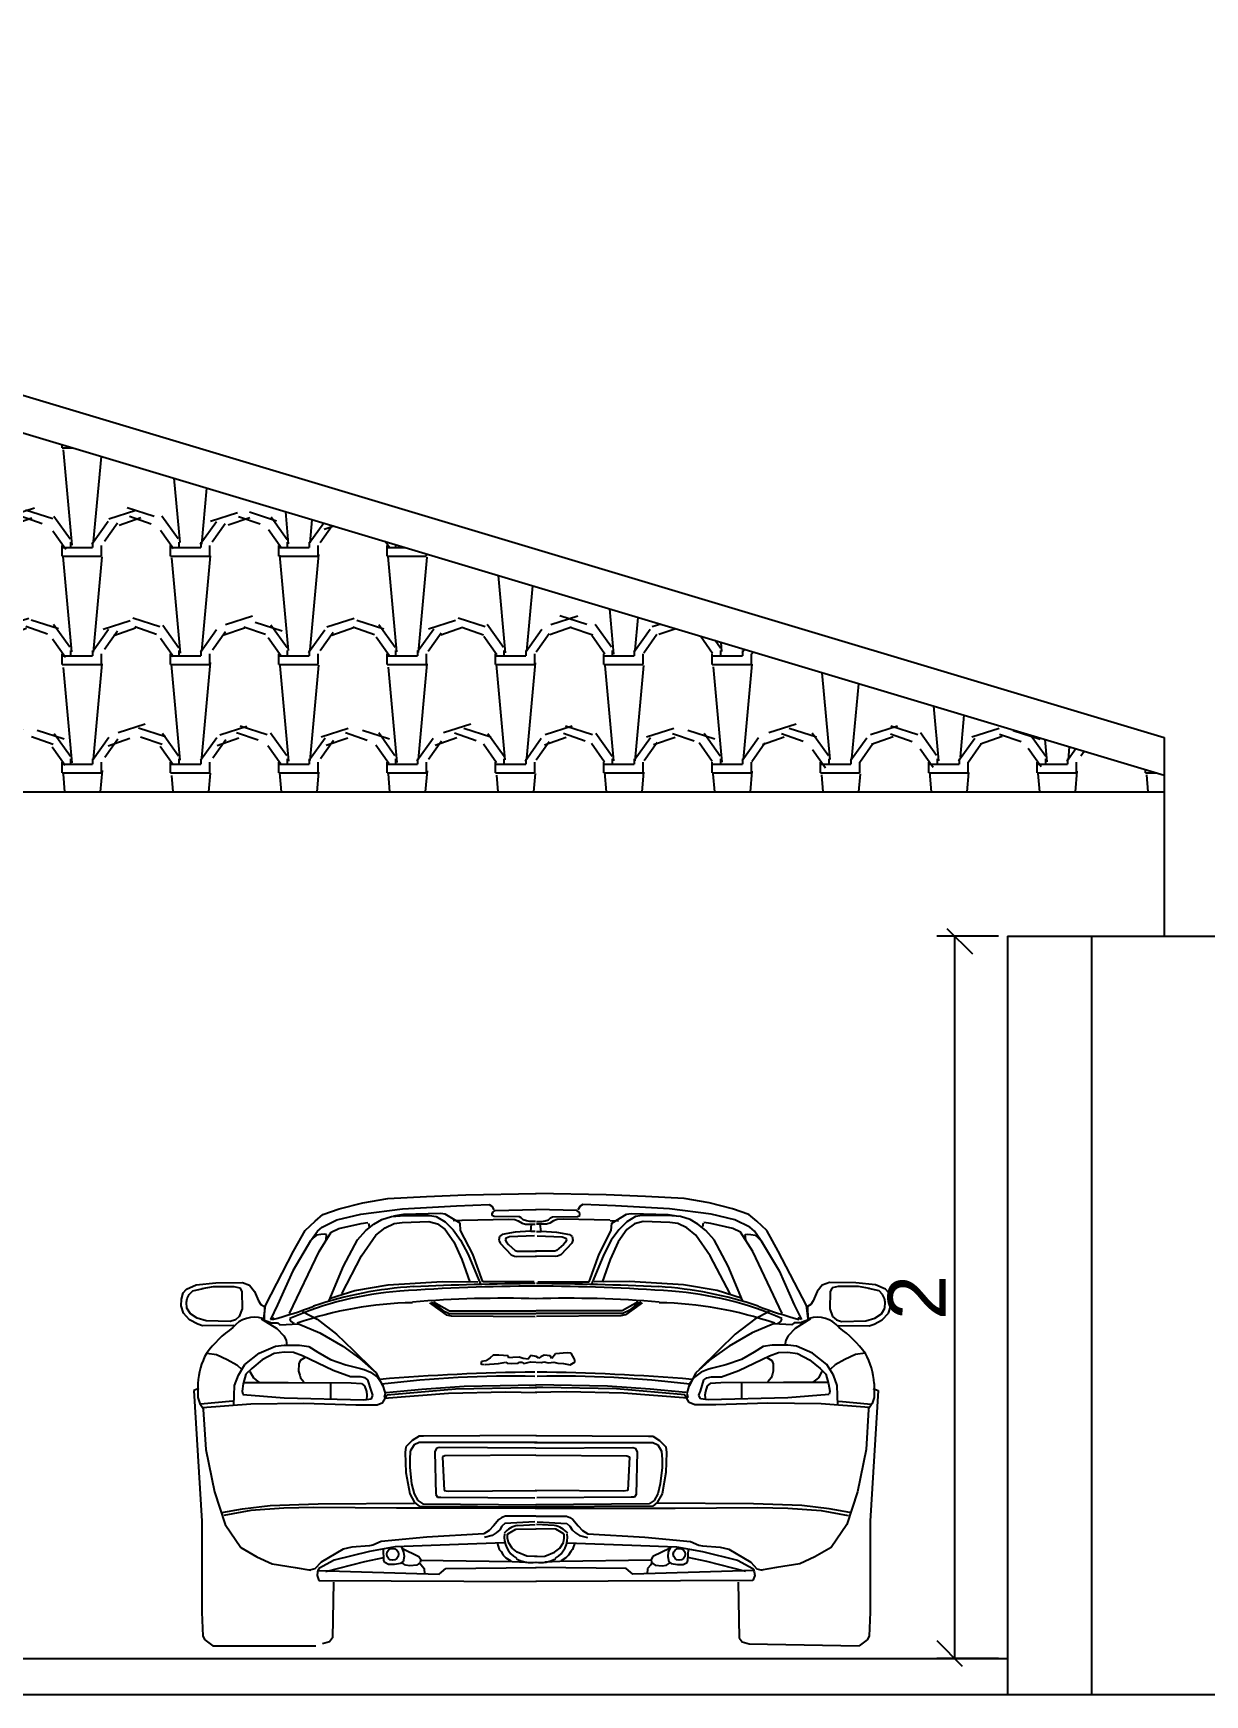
# Model space of a CAD drawing. Header units: millimetres. Extents: x 313 to 493, y 47 to 181.
# Drawn here: x 394.217 to 397.462, y 147.753 to 152.353 of the extents above; entities that cross this region are included whole.
import ezdxf

# ---------------------------------------------------------------- set-up
doc = ezdxf.new("R2010")
doc.units = ezdxf.units.MM
doc.header["$LTSCALE"] = 0.05
doc.header["$MEASUREMENT"] = 0
doc.header["$PDMODE"] = 3
doc.linetypes.add('ACAD_ISO03W100', pattern=[30, 12, -18])
for name, color, linetype in [('01', 1, 'Continuous'), ('03', 3, 'Continuous'), ('05', 5, 'Continuous'), ('BAN', 13, 'Continuous'), ('CALCADA', 4, 'Continuous'), ('TRACEJADO', 7, 'ACAD_ISO03W100')]:
    doc.layers.add(name, color=color, linetype=linetype)
doc.styles.get("Standard").update_dxf_attribs({"font": 'arial.ttf'})
doc.dimstyles.new('ISO-25', dxfattribs={"dimscale": 0.04, "dimtxt": 4, "dimasz": 2.5, "dimexe": 1.25, "dimexo": 0.625, "dimtad": 1, "dimdec": 3, "dimtxsty": 'Standard', "dimblk": 'OBLIQUE', "dimcen": 2.5, "dimadec": 0, "dimazin": 0, "dimtfac": 1, "dimtdec": 3, "dimtmove": 0, "dimatfit": 3, "dimldrblk": 'OBLIQUE', "dimfxl": 1, "dimarcsym": 0})

# ---------------------------------------------------------------- blocks, each defined once
blk = doc.blocks.new('_Oblique')
at = {"layer": 'TRACEJADO', "color": 0, "lineweight": -2}
blk.add_line((-0.5, -0.5), (0.5, 0.5), dxfattribs=at)
blk = doc.blocks.new('*D337')
at = {"layer": 'BAN', "color": 0, "lineweight": -2}
for p, q in [((396.8908, 149.8533), (396.7194, 149.8533)), ((396.7694, 147.8533), (396.7694, 149.8533)), ((396.8908, 147.8533), (396.7194, 147.8533))]:
    blk.add_line(p, q, dxfattribs=at)
at = {"layer": 'Defpoints', "color": 0}
for p in [(396.7694, 149.8533), (396.9158, 149.8533), (396.9158, 147.8533)]:
    blk.add_point(p, dxfattribs=at)
at = {"layer": 'BAN', "color": 0, "lineweight": -2, "xscale": 0.1, "yscale": 0.1, "zscale": 0.1}
for p, rotation in [((396.7694, 149.8533), 90), ((396.7694, 147.8533), 270)]:
    blk.add_blockref('_Oblique', p, dxfattribs=dict(at, rotation=rotation))
at = {"layer": 'BAN', "color": 0, "insert": (396.6641, 148.8533), "char_height": 0.16, "attachment_point": 5, "rotation": 90}
blk.add_mtext('2', dxfattribs=at)

msp = doc.modelspace()

# ---------------------------------------------------------------- hatches: boundary and pattern name
at = {"layer": '03'}
h = msp.add_hatch(dxfattribs=at)
h.set_pattern_fill('TELHA2', color=256, scale=0.3, style=0)
h.set_pattern_definition([(125.2176, (-567.803872, -70.766122), (2.10000034906, -2.99999974996), [0.0624261, -6.1801698]), (160.71, (-567.839872, -70.715122), (5.10000155527, -1.7999959482), [0.0635688, -6.2933172]), (199.29, (-567.899872, -70.694122), (-5.10000155527, -1.7999959482), [0.0635688, -6.2933172]), (234.7824, (-567.959872, -70.715122), (-2.10000034906, -2.99999974996), [0.0624261, -6.1801698]), (270, (-567.99587, -70.76612), (0.3, -0.3), [0.03, -0.27]), (90, (-567.80387, -70.79612), (-0.3, 0.3), [0.03, -0.27]), (0, (-567.80387, -70.77212), (0.3, 0.3), [0.024, -0.276]), (0, (-567.80387, -70.79612), (0.3, 0.3), [0.024, -0.276]), (125.5377, (-567.779872, -70.757122), (-0.900000472, 1.1999994744), [0.077421, -2.5032768]), (162.2553, (-567.824872, -70.694122), (-6.59999886937, 2.10000322881), [0.0787464, -7.7958963]), (197.7447, (-567.899872, -70.670122), (6.59999886937, 2.10000322881), [0.0787464, -7.7958963]), (234.4623, (-567.974872, -70.694122), (0.900000472, 1.1999994744), [0.077421, -2.5032768]), (270, (-568.01987, -70.75712), (0.3, -0.3), [0.015, -0.285]), (90, (-567.77987, -70.77212), (-0.3, 0.3), [0.015, -0.285]), (0, (-568.07987, -70.77212), (0.3, 0.3), [0.06, -0.24]), (0, (-568.07987, -70.79612), (0.3, 0.3), [0.084, -0.216]), (84.8056, (-568.019872, -70.760122), (-0.2999985674, -3.000000201), [0.2650887, -3.0485196]), (95.1944, (-567.779872, -70.760122), (-0.2999985674, 3.000000201), [0.2650887, -3.0485196])])
h.paths.add_polyline_path([(390.8488, 152.2489), (390.8488, 151.1633), (390.8488, 150.2533), (397.3488, 150.2533), (397.3488, 150.2989)])

# ---------------------------------------------------------------- linework, layer by layer
at = {"layer": '01'}
for p, q in [((395.1993, 149.1276), (395.3061, 149.1331)), ((395.3061, 149.1331), (395.4151, 149.1375)), ((395.4151, 149.1375), (395.6101, 149.1408)), ((395.8038, 149.1375), (395.6089, 149.1408)), ((395.9128, 149.1331), (395.8038, 149.1375)), ((396.0196, 149.1276), (395.9128, 149.1331)), ((395.0198, 149.0825), (395.065, 149.099)), ((395.065, 149.099), (395.1299, 149.1155)), ((395.1244, 149.084), (395.24, 149.0986)), ((395.1299, 149.1155), (395.1993, 149.1276)), ((395.24, 149.0986), (395.3893, 149.1074)), ((395.3893, 149.1074), (395.48, 149.1103)), ((395.48, 149.1103), (395.4873, 149.106)), ((395.4873, 149.106), (395.4932, 149.0957)), ((395.4882, 149.0858), (395.4915, 149.0907)), ((395.4915, 149.0907), (395.4964, 149.094)), ((395.4964, 149.094), (395.61, 149.0964)), ((395.7226, 149.094), (395.609, 149.0964)), ((395.7275, 149.0907), (395.7226, 149.094)), ((395.7316, 149.106), (395.7258, 149.0957)), ((395.7308, 149.0858), (395.7275, 149.0907)), ((395.739, 149.1103), (395.7316, 149.106)), ((395.8297, 149.1074), (395.739, 149.1103)), ((395.979, 149.0986), (395.8297, 149.1074)), ((396.0946, 149.084), (395.979, 149.0986)), ((396.089, 149.1155), (396.0196, 149.1276)), ((396.154, 149.099), (396.089, 149.1155)), ((396.1991, 149.0825), (396.154, 149.099)), ((394.9703, 149.0385), (394.9978, 149.0649)), ((394.9978, 149.0649), (395.0198, 149.0825)), ((395.0044, 149.0372), (395.0175, 149.0475)), ((395.0175, 149.0475), (395.0585, 149.0679)), ((395.0429, 149.0341), (395.0639, 149.044)), ((395.0585, 149.0679), (395.1244, 149.084)), ((395.0639, 149.044), (395.1255, 149.0583)), ((395.1255, 149.0583), (395.1443, 149.0605)), ((395.1388, 149.0385), (395.1608, 149.0561)), ((395.1463, 149.0592), (395.1478, 149.0489)), ((395.1608, 149.0561), (395.1828, 149.0693)), ((395.1663, 149.0253), (395.1916, 149.0462)), ((395.1828, 149.0693), (395.2092, 149.077)), ((395.1916, 149.0462), (395.2169, 149.0583)), ((395.2092, 149.077), (395.2456, 149.0803)), ((395.2429, 149.0826), (395.2151, 149.0782)), ((395.2169, 149.0583), (395.239, 149.0605)), ((395.239, 149.0605), (395.3127, 149.0638)), ((395.3454, 149.0855), (395.2429, 149.0826)), ((395.2456, 149.0803), (395.3149, 149.0803)), ((395.3127, 149.0638), (395.337, 149.0572)), ((395.3149, 149.0803), (395.3337, 149.077)), ((395.3337, 149.077), (395.3579, 149.0627)), ((395.337, 149.0572), (395.3579, 149.0418)), ((395.3585, 149.084), (395.3454, 149.0855)), ((395.3579, 149.0627), (395.3799, 149.0407)), ((395.3579, 149.0418), (395.3821, 149.0077)), ((395.3995, 149.0592), (395.3585, 149.084)), ((395.3799, 149.0407), (395.4008, 149.0121)), ((395.4039, 149.0665), (395.3805, 149.065)), ((395.401, 149.0387), (395.3995, 149.0592)), ((395.4051, 149.0668), (395.5342, 149.0701)), ((395.4882, 149.08), (395.4882, 149.0858)), ((395.4939, 149.0775), (395.4882, 149.08)), ((395.5639, 149.0767), (395.4939, 149.0775)), ((395.5342, 149.0701), (395.5507, 149.0693)), ((395.5507, 149.0693), (395.5606, 149.0652)), ((395.5606, 149.0652), (395.5713, 149.0586)), ((395.5688, 149.0734), (395.5639, 149.0767)), ((395.5746, 149.0685), (395.5688, 149.0734)), ((395.5713, 149.0586), (395.5803, 149.0562)), ((395.5836, 149.0652), (395.5746, 149.0685)), ((395.5803, 149.0562), (395.5968, 149.0562)), ((395.5927, 149.0636), (395.5836, 149.0652)), ((395.6083, 149.0636), (395.5927, 149.0636)), ((395.5951, 149.0356), (395.5976, 149.0562)), ((395.5976, 149.0562), (395.6075, 149.0562)), ((395.6107, 149.0636), (395.6263, 149.0636)), ((395.6213, 149.0562), (395.6115, 149.0562)), ((395.6238, 149.0356), (395.6213, 149.0562)), ((395.6386, 149.0562), (395.6222, 149.0562)), ((395.6263, 149.0636), (395.6353, 149.0652)), ((395.6353, 149.0652), (395.6444, 149.0685)), ((395.6477, 149.0586), (395.6386, 149.0562)), ((395.6444, 149.0685), (395.6502, 149.0734)), ((395.6584, 149.0652), (395.6477, 149.0586)), ((395.6502, 149.0734), (395.6551, 149.0767)), ((395.6551, 149.0767), (395.725, 149.0775)), ((395.6683, 149.0693), (395.6584, 149.0652)), ((395.6847, 149.0701), (395.6683, 149.0693)), ((395.8139, 149.0668), (395.6847, 149.0701)), ((395.725, 149.0775), (395.7308, 149.08)), ((395.7308, 149.08), (395.7308, 149.0858)), ((395.8151, 149.0665), (395.8385, 149.065)), ((395.818, 149.0387), (395.8195, 149.0592)), ((395.8391, 149.0407), (395.8181, 149.0121)), ((395.8195, 149.0592), (395.8604, 149.084)), ((395.8611, 149.0418), (395.8369, 149.0077)), ((395.8611, 149.0627), (395.8391, 149.0407)), ((395.8604, 149.084), (395.8736, 149.0855)), ((395.8853, 149.077), (395.8611, 149.0627)), ((395.882, 149.0572), (395.8611, 149.0418)), ((395.8736, 149.0855), (395.9761, 149.0826)), ((395.9062, 149.0638), (395.882, 149.0572)), ((395.904, 149.0803), (395.8853, 149.077)), ((395.9734, 149.0803), (395.904, 149.0803)), ((395.98, 149.0605), (395.9062, 149.0638)), ((396.0097, 149.077), (395.9734, 149.0803)), ((395.9761, 149.0826), (396.0039, 149.0782)), ((396.002, 149.0583), (395.98, 149.0605)), ((396.0274, 149.0462), (396.002, 149.0583)), ((396.0362, 149.0693), (396.0097, 149.077)), ((396.0527, 149.0253), (396.0274, 149.0462)), ((396.0582, 149.0561), (396.0362, 149.0693)), ((396.0802, 149.0385), (396.0582, 149.0561)), ((396.0726, 149.0592), (396.0712, 149.0489)), ((396.0934, 149.0583), (396.0747, 149.0605)), ((396.1551, 149.044), (396.0934, 149.0583)), ((396.1605, 149.0679), (396.0946, 149.084)), ((396.176, 149.0341), (396.1551, 149.044)), ((396.2014, 149.0475), (396.1605, 149.0679)), ((396.2212, 149.0649), (396.1991, 149.0825)), ((396.2146, 149.0372), (396.2014, 149.0475)), ((396.2487, 149.0385), (396.2212, 149.0649)), ((394.9857, 149.0099), (394.9361, 148.9274)), ((394.9383, 148.9813), (394.9703, 149.0385)), ((394.9809, 149.0036), (395.0044, 149.0372)), ((394.9956, 149.0198), (394.9857, 149.0099)), ((395.0022, 149.0253), (394.9956, 149.0198)), ((395.0143, 149.0275), (395.0022, 149.0253)), ((395.0088, 148.9802), (395.0429, 149.0341)), ((395.0242, 149.0286), (395.0143, 149.0275)), ((395.0297, 149.0275), (395.0242, 149.0286)), ((395.0286, 149.0132), (395.0297, 149.0275)), ((395.0771, 148.9395), (395.1156, 149.0132)), ((395.1156, 149.0132), (395.1388, 149.0385)), ((395.1266, 148.9681), (395.1663, 149.0253)), ((395.3821, 149.0077), (395.4041, 148.9582)), ((395.4008, 149.0121), (395.4218, 148.9725)), ((395.4346, 148.9729), (395.401, 149.0387)), ((395.5087, 149.0216), (395.5071, 149.0118)), ((395.5071, 149.0118), (395.5104, 149.0035)), ((395.5161, 149.0274), (395.5087, 149.0216)), ((395.5104, 149.0035), (395.5408, 148.9715)), ((395.5524, 149.034), (395.5161, 149.0274)), ((395.5268, 149.0175), (395.5244, 149.0126)), ((395.5244, 149.0126), (395.5277, 149.006)), ((395.5367, 149.0208), (395.5268, 149.0175)), ((395.5277, 149.006), (395.5334, 149.0003)), ((395.5334, 149.0003), (395.5524, 148.983)), ((395.6058, 149.0241), (395.5367, 149.0208)), ((395.5943, 149.0364), (395.5524, 149.034)), ((395.6075, 149.0356), (395.5951, 149.0356)), ((395.6115, 149.0356), (395.6238, 149.0356)), ((395.6131, 149.0241), (395.6822, 149.0208)), ((395.6246, 149.0364), (395.6666, 149.034)), ((395.6666, 149.034), (395.7028, 149.0274)), ((395.6855, 149.0003), (395.6666, 148.983)), ((395.7086, 149.0035), (395.6781, 148.9715)), ((395.6822, 149.0208), (395.6921, 149.0175)), ((395.6913, 149.006), (395.6855, 149.0003)), ((395.6946, 149.0126), (395.6913, 149.006)), ((395.6921, 149.0175), (395.6946, 149.0126)), ((395.7028, 149.0274), (395.7102, 149.0216)), ((395.7119, 149.0118), (395.7086, 149.0035)), ((395.7102, 149.0216), (395.7119, 149.0118)), ((395.7843, 148.9729), (395.818, 149.0387)), ((395.8181, 149.0121), (395.7972, 148.9725)), ((395.8369, 149.0077), (395.8148, 148.9582)), ((396.0923, 148.9681), (396.0527, 149.0253)), ((396.1033, 149.0132), (396.0802, 149.0385)), ((396.1419, 148.9395), (396.1033, 149.0132)), ((396.2101, 148.9802), (396.176, 149.0341)), ((396.1892, 149.0275), (396.1947, 149.0286)), ((396.1903, 149.0132), (396.1892, 149.0275)), ((396.1947, 149.0286), (396.2046, 149.0275)), ((396.2046, 149.0275), (396.2168, 149.0253)), ((396.238, 149.0036), (396.2146, 149.0372)), ((396.2168, 149.0253), (396.2234, 149.0198)), ((396.2234, 149.0198), (396.2333, 149.0099)), ((396.2333, 149.0099), (396.2828, 148.9274)), ((396.2806, 148.9813), (396.2487, 149.0385)), ((394.8602, 148.8306), (394.9383, 148.9813)), ((394.9273, 148.8086), (395.0088, 148.9802)), ((395.0716, 148.8636), (395.1266, 148.9681)), ((395.4041, 148.9582), (395.4262, 148.8955)), ((395.4218, 148.9725), (395.4559, 148.89)), ((395.4624, 148.8969), (395.4346, 148.9729)), ((395.5408, 148.9715), (395.5499, 148.9674)), ((395.5499, 148.9674), (395.5565, 148.9665)), ((395.5524, 148.983), (395.5573, 148.9813)), ((395.5565, 148.9665), (395.6108, 148.9674)), ((395.5573, 148.9813), (395.6108, 148.9813)), ((395.6617, 148.9813), (395.6082, 148.9813)), ((395.6625, 148.9665), (395.6082, 148.9674)), ((395.6666, 148.983), (395.6617, 148.9813)), ((395.6691, 148.9674), (395.6625, 148.9665)), ((395.6781, 148.9715), (395.6691, 148.9674)), ((395.7565, 148.8969), (395.7843, 148.9729)), ((395.7972, 148.9725), (395.7631, 148.89)), ((395.8148, 148.9582), (395.7928, 148.8955)), ((396.1474, 148.8636), (396.0923, 148.9681)), ((396.2916, 148.8086), (396.2101, 148.9802)), ((396.3588, 148.8306), (396.2806, 148.9813)), ((394.9361, 148.9274), (394.8943, 148.8328)), ((395.0374, 148.8449), (395.0771, 148.9395)), ((396.1815, 148.8449), (396.1419, 148.9395)), ((396.2828, 148.9274), (396.3247, 148.8328)), ((394.6279, 148.8488), (394.6327, 148.8665)), ((394.6327, 148.8665), (394.6415, 148.8761)), ((394.6415, 148.8761), (394.6689, 148.8881)), ((394.6439, 148.8504), (394.6496, 148.8616)), ((394.6496, 148.8616), (394.6592, 148.8713)), ((394.6592, 148.8713), (394.6882, 148.8785)), ((394.6689, 148.8881), (394.7235, 148.8938)), ((394.6857, 148.8777), (394.7163, 148.8833)), ((394.7163, 148.8833), (394.7725, 148.8833)), ((394.7235, 148.8938), (394.7967, 148.8946)), ((394.7725, 148.8833), (394.7894, 148.8801)), ((394.7894, 148.8801), (394.7951, 148.8697)), ((394.7951, 148.8697), (394.7959, 148.8215)), ((394.7967, 148.8946), (394.8168, 148.8873)), ((394.8168, 148.8873), (394.8304, 148.8697)), ((394.8304, 148.8697), (394.8417, 148.844)), ((395.0407, 148.8515), (395.1079, 148.8724)), ((395.1079, 148.8724), (395.2004, 148.8878)), ((395.2004, 148.8878), (395.3502, 148.8977)), ((395.3502, 148.8977), (395.4482, 148.8966)), ((395.6044, 148.8969), (395.4624, 148.8969)), ((395.6146, 148.8969), (395.7565, 148.8969)), ((395.8688, 148.8977), (395.7708, 148.8966)), ((396.0185, 148.8878), (395.8688, 148.8977)), ((396.111, 148.8724), (396.0185, 148.8878)), ((396.1782, 148.8515), (396.111, 148.8724)), ((396.3885, 148.8697), (396.3773, 148.844)), ((396.4022, 148.8873), (396.3885, 148.8697)), ((396.4223, 148.8946), (396.4022, 148.8873)), ((396.4954, 148.8938), (396.4223, 148.8946)), ((396.4239, 148.8697), (396.4231, 148.8215)), ((396.4295, 148.8801), (396.4239, 148.8697)), ((396.4464, 148.8833), (396.4295, 148.8801)), ((396.5027, 148.8833), (396.4464, 148.8833)), ((396.5501, 148.8881), (396.4954, 148.8938)), ((396.5332, 148.8777), (396.5027, 148.8833)), ((396.5597, 148.8713), (396.5308, 148.8785)), ((396.5774, 148.8761), (396.5501, 148.8881)), ((396.5694, 148.8616), (396.5597, 148.8713)), ((396.575, 148.8504), (396.5694, 148.8616)), ((396.5863, 148.8665), (396.5774, 148.8761)), ((396.5911, 148.8488), (396.5863, 148.8665)), ((394.6271, 148.8303), (394.6279, 148.8488)), ((394.6335, 148.8094), (394.6271, 148.8303)), ((394.6423, 148.84), (394.6439, 148.8504)), ((394.6431, 148.8239), (394.6423, 148.84)), ((394.6528, 148.8078), (394.6431, 148.8239)), ((394.7959, 148.8215), (394.7878, 148.8006)), ((394.8417, 148.844), (394.8481, 148.8335)), ((394.8481, 148.8335), (394.8577, 148.8279)), ((394.8557, 148.7954), (394.8602, 148.8306)), ((394.8577, 148.8279), (394.8569, 148.7934)), ((394.8943, 148.8328), (394.8745, 148.7921)), ((394.9633, 148.8142), (395.0036, 148.7936)), ((395.3151, 148.8388), (395.3611, 148.805)), ((395.3192, 148.8402), (395.3368, 148.8293)), ((395.3259, 148.8415), (395.3706, 148.8158)), ((395.3368, 148.8293), (395.3517, 148.8172)), ((395.3517, 148.8172), (395.3692, 148.8091)), ((395.3706, 148.8158), (395.3923, 148.8158)), ((395.3923, 148.8158), (395.6088, 148.8158)), ((395.8267, 148.8158), (395.6101, 148.8158)), ((395.8484, 148.8158), (395.8267, 148.8158)), ((395.893, 148.8415), (395.8484, 148.8158)), ((395.8673, 148.8172), (395.8497, 148.8091)), ((395.9039, 148.8388), (395.8578, 148.805)), ((395.8822, 148.8293), (395.8673, 148.8172)), ((395.8998, 148.8402), (395.8822, 148.8293)), ((396.2557, 148.8142), (396.2153, 148.7936)), ((396.3247, 148.8328), (396.3445, 148.7921)), ((396.3632, 148.7954), (396.3588, 148.8306)), ((396.3709, 148.8335), (396.3612, 148.8279)), ((396.3612, 148.8279), (396.362, 148.7934)), ((396.3773, 148.844), (396.3709, 148.8335)), ((396.4231, 148.8215), (396.4311, 148.8006)), ((396.5662, 148.8078), (396.5758, 148.8239)), ((396.5766, 148.84), (396.575, 148.8504)), ((396.5758, 148.8239), (396.5766, 148.84)), ((396.5855, 148.8094), (396.5919, 148.8303)), ((396.5919, 148.8303), (396.5911, 148.8488)), ((394.6504, 148.791), (394.6335, 148.8094)), ((394.6729, 148.7789), (394.6504, 148.791)), ((394.6713, 148.7958), (394.6528, 148.8078)), ((394.6962, 148.7886), (394.6713, 148.7958)), ((394.6865, 148.7749), (394.6729, 148.7789)), ((394.7725, 148.7757), (394.6865, 148.7749)), ((394.7629, 148.787), (394.6962, 148.7886)), ((394.7774, 148.791), (394.7629, 148.787)), ((394.7878, 148.8006), (394.7774, 148.791)), ((394.8491, 148.7937), (394.8919, 148.7671)), ((394.853, 148.7927), (394.8772, 148.7828)), ((394.8745, 148.7921), (394.8844, 148.7965)), ((394.8772, 148.7828), (394.8942, 148.7828)), ((394.8919, 148.7671), (394.9112, 148.7469)), ((394.8942, 148.7828), (394.9005, 148.7775)), ((394.9005, 148.7775), (394.9516, 148.7801)), ((394.9516, 148.7801), (395.0108, 148.7551)), ((395.0036, 148.7936), (395.0574, 148.7515)), ((395.3611, 148.805), (395.3747, 148.8023)), ((395.3692, 148.8091), (395.6088, 148.8091)), ((395.3747, 148.8023), (395.6075, 148.8009)), ((395.8497, 148.8091), (395.6101, 148.8091)), ((395.8443, 148.8023), (395.6115, 148.8009)), ((395.8578, 148.805), (395.8443, 148.8023)), ((396.2153, 148.7936), (396.1615, 148.7515)), ((396.2673, 148.7801), (396.2082, 148.7551)), ((396.3184, 148.7775), (396.2673, 148.7801)), ((396.3271, 148.7671), (396.3077, 148.7469)), ((396.3247, 148.7828), (396.3184, 148.7775)), ((396.3418, 148.7828), (396.3247, 148.7828)), ((396.3699, 148.7937), (396.3271, 148.7671)), ((396.3445, 148.7921), (396.3346, 148.7965)), ((396.366, 148.7927), (396.3418, 148.7828)), ((396.4311, 148.8006), (396.4416, 148.791)), ((396.4416, 148.791), (396.4561, 148.787)), ((396.4464, 148.7757), (396.5324, 148.7749)), ((396.4561, 148.787), (396.5228, 148.7886)), ((396.5228, 148.7886), (396.5477, 148.7958)), ((396.5324, 148.7749), (396.5461, 148.7789)), ((396.5461, 148.7789), (396.5686, 148.791)), ((396.5477, 148.7958), (396.5662, 148.8078)), ((396.5686, 148.791), (396.5855, 148.8094)), ((394.8431, 148.6995), (394.888, 148.7183)), ((394.888, 148.7183), (394.9122, 148.721)), ((394.9112, 148.7469), (394.9177, 148.7348)), ((394.9122, 148.721), (394.9552, 148.721)), ((394.9177, 148.7348), (394.9201, 148.7203)), ((394.9552, 148.721), (394.9803, 148.7174)), ((395.0108, 148.7551), (395.0745, 148.7183)), ((395.0574, 148.7515), (395.1032, 148.7076)), ((395.0745, 148.7183), (395.122, 148.6843)), ((396.1445, 148.7183), (396.097, 148.6843)), ((396.1615, 148.7515), (396.1158, 148.7076)), ((396.2082, 148.7551), (396.1445, 148.7183)), ((396.2637, 148.721), (396.2386, 148.7174)), ((396.3068, 148.721), (396.2637, 148.721)), ((396.3013, 148.7348), (396.2988, 148.7203)), ((396.3077, 148.7469), (396.3013, 148.7348)), ((396.331, 148.7183), (396.3068, 148.721)), ((396.3758, 148.6995), (396.331, 148.7183)), ((394.6979, 148.6995), (394.7248, 148.695)), ((394.7248, 148.695), (394.7543, 148.6816)), ((394.7543, 148.6816), (394.7812, 148.6664)), ((394.8037, 148.6681), (394.8431, 148.6995)), ((394.8515, 148.6802), (394.8224, 148.657)), ((394.8848, 148.6985), (394.8515, 148.6802)), ((394.9122, 148.7018), (394.8848, 148.6985)), ((394.938, 148.701), (394.9122, 148.7018)), ((394.9629, 148.6918), (394.938, 148.701)), ((394.9563, 148.6786), (394.9529, 148.6694)), ((394.9704, 148.6869), (394.9563, 148.6786)), ((395.0477, 148.6511), (394.9629, 148.6918)), ((394.9803, 148.7174), (395.0054, 148.7022)), ((395.0054, 148.7022), (395.0404, 148.6816)), ((395.0404, 148.6816), (395.0834, 148.6664)), ((395.1032, 148.7076), (395.1579, 148.6538)), ((395.122, 148.6843), (395.1668, 148.6449)), ((395.4585, 148.676), (395.457, 148.6692)), ((395.4712, 148.6781), (395.4585, 148.676)), ((395.4827, 148.6865), (395.4712, 148.6781)), ((395.4912, 148.6934), (395.4827, 148.6865)), ((395.5064, 148.6934), (395.4912, 148.6934)), ((395.5054, 148.6708), (395.5264, 148.6739)), ((395.5322, 148.6918), (395.5064, 148.6934)), ((395.5264, 148.6739), (395.5296, 148.6713)), ((395.5343, 148.6865), (395.5322, 148.6918)), ((395.5459, 148.6871), (395.5343, 148.6865)), ((395.5632, 148.6876), (395.5459, 148.6871)), ((395.5606, 148.6718), (395.5638, 148.6739)), ((395.5743, 148.6844), (395.5632, 148.6876)), ((395.5638, 148.6739), (395.5701, 148.6744)), ((395.5701, 148.6744), (395.5764, 148.6708)), ((395.5879, 148.6823), (395.5743, 148.6844)), ((395.5764, 148.6708), (395.5948, 148.675)), ((395.5953, 148.6923), (395.5879, 148.6823)), ((395.5948, 148.675), (395.6248, 148.6734)), ((395.61, 148.6902), (395.5953, 148.6923)), ((395.6179, 148.6855), (395.61, 148.6902)), ((395.6232, 148.6892), (395.6179, 148.6855)), ((395.6327, 148.6934), (395.6232, 148.6892)), ((395.6248, 148.6734), (395.6311, 148.675)), ((395.6311, 148.675), (395.6442, 148.6723)), ((395.649, 148.6918), (395.6327, 148.6934)), ((395.6442, 148.6723), (395.659, 148.6744)), ((395.6537, 148.6839), (395.649, 148.6918)), ((395.6637, 148.697), (395.6537, 148.6839)), ((395.659, 148.6744), (395.67, 148.6718)), ((395.6958, 148.6997), (395.6637, 148.697)), ((395.7068, 148.6991), (395.6958, 148.6997)), ((395.7047, 148.6671), (395.7184, 148.675)), ((395.7163, 148.6828), (395.7068, 148.6991)), ((395.7184, 148.675), (395.7163, 148.6828)), ((396.097, 148.6843), (396.0521, 148.6449)), ((396.1158, 148.7076), (396.0611, 148.6538)), ((396.1786, 148.6816), (396.1355, 148.6664)), ((396.1713, 148.6511), (396.2561, 148.6918)), ((396.2135, 148.7022), (396.1786, 148.6816)), ((396.2386, 148.7174), (396.2135, 148.7022)), ((396.2486, 148.6869), (396.2627, 148.6786)), ((396.2561, 148.6918), (396.281, 148.701)), ((396.2627, 148.6786), (396.266, 148.6694)), ((396.281, 148.701), (396.3068, 148.7018)), ((396.3068, 148.7018), (396.3342, 148.6985)), ((396.3342, 148.6985), (396.3675, 148.6802)), ((396.3675, 148.6802), (396.3965, 148.657)), ((396.4153, 148.6681), (396.3758, 148.6995)), ((396.4646, 148.6816), (396.4377, 148.6664)), ((396.4942, 148.695), (396.4646, 148.6816)), ((396.5211, 148.6995), (396.4942, 148.695)), ((394.775, 148.6099), (394.7857, 148.6386)), ((394.7812, 148.6664), (394.7947, 148.6538)), ((394.7857, 148.6386), (394.8037, 148.6681)), ((394.8066, 148.6412), (394.7991, 148.6138)), ((394.8224, 148.657), (394.8066, 148.6412)), ((394.8174, 148.6487), (394.8274, 148.6312)), ((394.8274, 148.6312), (394.8349, 148.6246)), ((394.9529, 148.6694), (394.9521, 148.6495)), ((394.9521, 148.6495), (394.9554, 148.6379)), ((394.9554, 148.6379), (394.9579, 148.6304)), ((394.9579, 148.6304), (394.9671, 148.6196)), ((395.0959, 148.6337), (395.0477, 148.6511)), ((395.0834, 148.6664), (395.1238, 148.6565)), ((395.1233, 148.6337), (395.0959, 148.6337)), ((395.1366, 148.6312), (395.1233, 148.6337)), ((395.1238, 148.6565), (395.1337, 148.6538)), ((395.1337, 148.6538), (395.1516, 148.6466)), ((395.1441, 148.6254), (395.1366, 148.6312)), ((395.1516, 148.6466), (395.1704, 148.6323)), ((395.1668, 148.6449), (395.1848, 148.609)), ((395.1704, 148.6323), (395.1839, 148.6144)), ((395.457, 148.6692), (395.4596, 148.6687)), ((395.4596, 148.6687), (395.4675, 148.6681)), ((395.4685, 148.6681), (395.5054, 148.6708)), ((395.5296, 148.6713), (395.5411, 148.6702)), ((395.5411, 148.6702), (395.5606, 148.6718)), ((395.67, 148.6718), (395.6858, 148.6708)), ((395.6858, 148.6708), (395.7047, 148.6671)), ((396.0521, 148.6449), (396.0342, 148.609)), ((396.0485, 148.6323), (396.0351, 148.6144)), ((396.0674, 148.6466), (396.0485, 148.6323)), ((396.0853, 148.6538), (396.0674, 148.6466)), ((396.0748, 148.6254), (396.0823, 148.6312)), ((396.0823, 148.6312), (396.0956, 148.6337)), ((396.0952, 148.6565), (396.0853, 148.6538)), ((396.1355, 148.6664), (396.0952, 148.6565)), ((396.0956, 148.6337), (396.1231, 148.6337)), ((396.1231, 148.6337), (396.1713, 148.6511)), ((396.261, 148.6304), (396.2519, 148.6196)), ((396.2635, 148.6379), (396.261, 148.6304)), ((396.2669, 148.6495), (396.2635, 148.6379)), ((396.266, 148.6694), (396.2669, 148.6495)), ((396.3916, 148.6312), (396.3841, 148.6246)), ((396.4015, 148.6487), (396.3916, 148.6312)), ((396.3965, 148.657), (396.4123, 148.6412)), ((396.4123, 148.6412), (396.4198, 148.6138)), ((396.4332, 148.6386), (396.4153, 148.6681)), ((396.4377, 148.6664), (396.4243, 148.6538)), ((396.444, 148.6099), (396.4332, 148.6386)), ((394.676, 148.6012), (394.6622, 148.5956)), ((394.6622, 148.5956), (394.6843, 148.2337)), ((394.6733, 148.615), (394.6733, 148.5956)), ((394.6733, 148.5956), (394.6733, 148.5763)), ((394.7732, 148.5544), (394.775, 148.6099)), ((394.7991, 148.6138), (394.7958, 148.5938)), ((394.7958, 148.5938), (394.7975, 148.5855)), ((394.7975, 148.5847), (394.9122, 148.5756)), ((394.8016, 148.6179), (394.9238, 148.6179)), ((394.8349, 148.6246), (394.8424, 148.6188)), ((394.9238, 148.6179), (395.0976, 148.6171)), ((395.0402, 148.6163), (395.0402, 148.5706)), ((395.0976, 148.6171), (395.1267, 148.6154)), ((395.1267, 148.6154), (395.135, 148.6088)), ((395.135, 148.6088), (395.14, 148.593)), ((395.14, 148.593), (395.1416, 148.583)), ((395.1416, 148.583), (395.14, 148.5698)), ((395.1541, 148.5938), (395.1441, 148.6254)), ((395.1583, 148.583), (395.1541, 148.5938)), ((395.1541, 148.5722), (395.1583, 148.583)), ((395.1839, 148.6144), (395.1919, 148.5884)), ((395.1854, 148.5626), (395.1975, 148.5833)), ((395.1888, 148.5747), (395.3673, 148.5885)), ((395.1919, 148.5884), (395.1893, 148.5759)), ((395.1946, 148.59), (395.2935, 148.5995)), ((395.1975, 148.5833), (395.3864, 148.6006)), ((395.2935, 148.5995), (395.4112, 148.6076)), ((395.3673, 148.5885), (395.525, 148.592)), ((395.3864, 148.6006), (395.5908, 148.6041)), ((395.4112, 148.6076), (395.6102, 148.6116)), ((395.525, 148.592), (395.6116, 148.5903)), ((395.5908, 148.6041), (395.6116, 148.6041)), ((395.6282, 148.6041), (395.6074, 148.6041)), ((395.694, 148.592), (395.6074, 148.5903)), ((395.8078, 148.6076), (395.6088, 148.6116)), ((395.8326, 148.6006), (395.6282, 148.6041)), ((395.8517, 148.5885), (395.694, 148.592)), ((395.9255, 148.5995), (395.8078, 148.6076)), ((396.0215, 148.5833), (395.8326, 148.6006)), ((396.0301, 148.5747), (395.8517, 148.5885)), ((396.0243, 148.59), (395.9255, 148.5995)), ((396.0336, 148.5626), (396.0215, 148.5833)), ((396.0351, 148.6144), (396.027, 148.5884)), ((396.027, 148.5884), (396.0297, 148.5759)), ((396.0607, 148.583), (396.0649, 148.5938)), ((396.0649, 148.5722), (396.0607, 148.583)), ((396.0649, 148.5938), (396.0748, 148.6254)), ((396.079, 148.593), (396.0773, 148.583)), ((396.0773, 148.583), (396.079, 148.5698)), ((396.084, 148.6088), (396.079, 148.593)), ((396.0923, 148.6154), (396.084, 148.6088)), ((396.1214, 148.6171), (396.0923, 148.6154)), ((396.2951, 148.6179), (396.1214, 148.6171)), ((396.1787, 148.6163), (396.1787, 148.5706)), ((396.4173, 148.6179), (396.2951, 148.6179)), ((396.4215, 148.5847), (396.3068, 148.5756)), ((396.3841, 148.6246), (396.3766, 148.6188)), ((396.4198, 148.6138), (396.4231, 148.5938)), ((396.4231, 148.5938), (396.4215, 148.5855)), ((396.4458, 148.5544), (396.444, 148.6099)), ((396.5568, 148.5956), (396.5346, 148.2337)), ((396.5429, 148.6012), (396.5568, 148.5956)), ((396.5457, 148.615), (396.5457, 148.5956)), ((396.5457, 148.5956), (396.5457, 148.5763)), ((394.6733, 148.5763), (394.6788, 148.5597)), ((394.6788, 148.5597), (394.6899, 148.5432)), ((394.7705, 148.566), (394.6808, 148.558)), ((394.6864, 148.5487), (394.8198, 148.5591)), ((394.6881, 148.5435), (394.6951, 148.4327)), ((394.8198, 148.5591), (394.9671, 148.5608)), ((394.9122, 148.5756), (395.1325, 148.5698)), ((394.9671, 148.5608), (395.1109, 148.5556)), ((395.1109, 148.5556), (395.1698, 148.5556)), ((395.1325, 148.5698), (395.1541, 148.5722)), ((395.1698, 148.5556), (395.1854, 148.5626)), ((396.0492, 148.5556), (396.0336, 148.5626)), ((396.1081, 148.5556), (396.0492, 148.5556)), ((396.0865, 148.5698), (396.0649, 148.5722)), ((396.3068, 148.5756), (396.0865, 148.5698)), ((396.2519, 148.5608), (396.1081, 148.5556)), ((396.3992, 148.5591), (396.2519, 148.5608)), ((396.5326, 148.5487), (396.3992, 148.5591)), ((396.4485, 148.566), (396.5381, 148.558)), ((396.5308, 148.5435), (396.5239, 148.4327)), ((396.5402, 148.5597), (396.5291, 148.5432)), ((396.5457, 148.5763), (396.5402, 148.5597)), ((395.2668, 148.457), (395.2495, 148.4397)), ((395.272, 148.4449), (395.2616, 148.4276)), ((395.2859, 148.4691), (395.2668, 148.457)), ((395.2859, 148.4518), (395.272, 148.4449)), ((395.298, 148.4691), (395.2859, 148.4691)), ((395.6133, 148.4518), (395.2859, 148.4518)), ((395.6099, 148.4708), (395.298, 148.4691)), ((395.6056, 148.4518), (395.9331, 148.4518)), ((395.6091, 148.4708), (395.921, 148.4691)), ((395.921, 148.4691), (395.9331, 148.4691)), ((395.9331, 148.4691), (395.9521, 148.457)), ((395.9331, 148.4518), (395.947, 148.4449)), ((395.947, 148.4449), (395.9573, 148.4276)), ((395.9521, 148.457), (395.9695, 148.4397)), ((394.6951, 148.4327), (394.7193, 148.315)), ((395.2495, 148.4397), (395.2478, 148.4241)), ((395.2478, 148.4241), (395.2495, 148.3687)), ((395.2616, 148.4276), (395.2599, 148.405)), ((395.2599, 148.405), (395.2599, 148.3825)), ((395.3343, 148.4356), (395.3296, 148.4263)), ((395.3296, 148.4263), (395.3319, 148.3076)), ((395.3412, 148.438), (395.3343, 148.4356)), ((395.6093, 148.4356), (395.3412, 148.438)), ((395.3576, 148.4147), (395.3506, 148.4123)), ((395.3506, 148.4123), (395.3552, 148.3192)), ((395.6093, 148.417), (395.3576, 148.4147)), ((395.6097, 148.4356), (395.8777, 148.438)), ((395.6097, 148.417), (395.8614, 148.4147)), ((395.8614, 148.4147), (395.8684, 148.4123)), ((395.8684, 148.4123), (395.8637, 148.3192)), ((395.8777, 148.438), (395.8847, 148.4356)), ((395.8847, 148.4356), (395.8894, 148.4263)), ((395.8894, 148.4263), (395.887, 148.3076)), ((395.9573, 148.4276), (395.9591, 148.405)), ((395.9591, 148.405), (395.9591, 148.3825)), ((395.9695, 148.4397), (395.9712, 148.4241)), ((395.9712, 148.4241), (395.9695, 148.3687)), ((396.5239, 148.4327), (396.4996, 148.315)), ((395.2495, 148.3687), (395.2599, 148.3098)), ((395.2599, 148.3825), (395.2651, 148.3375)), ((395.9591, 148.3825), (395.9539, 148.3375)), ((395.9695, 148.3687), (395.9591, 148.3098)), ((394.7193, 148.315), (394.7488, 148.225)), ((395.2599, 148.3098), (395.2737, 148.2856)), ((395.2651, 148.3375), (395.272, 148.3098)), ((395.272, 148.3098), (395.2824, 148.2908)), ((395.3319, 148.3076), (395.3366, 148.3006)), ((395.3552, 148.3192), (395.3669, 148.3169)), ((395.3669, 148.3169), (395.6116, 148.3192)), ((395.8521, 148.3169), (395.6074, 148.3192)), ((395.8637, 148.3192), (395.8521, 148.3169)), ((395.887, 148.3076), (395.8824, 148.3006)), ((395.947, 148.3098), (395.9366, 148.2908)), ((395.9591, 148.3098), (395.9452, 148.2856)), ((395.9539, 148.3375), (395.947, 148.3098)), ((396.4996, 148.315), (396.4702, 148.225)), ((394.7401, 148.2579), (394.7973, 148.2683)), ((394.8198, 148.2631), (394.7453, 148.2493)), ((394.7973, 148.2683), (394.8735, 148.277)), ((394.9116, 148.27), (394.8198, 148.2631)), ((394.8735, 148.277), (395.0069, 148.2821)), ((394.9948, 148.2718), (394.9116, 148.27)), ((395.2235, 148.27), (394.9948, 148.2718)), ((395.0069, 148.2821), (395.2737, 148.2839)), ((395.6116, 148.27), (395.2235, 148.27)), ((395.2737, 148.2856), (395.2859, 148.2752)), ((395.2824, 148.2908), (395.2963, 148.2821)), ((395.2859, 148.2752), (395.6099, 148.2735)), ((395.2963, 148.2821), (395.6099, 148.2787)), ((395.3366, 148.3006), (395.3459, 148.3006)), ((395.3459, 148.3006), (395.6069, 148.2982)), ((395.6074, 148.27), (395.9955, 148.27)), ((395.9227, 148.2821), (395.6091, 148.2787)), ((395.9331, 148.2752), (395.6091, 148.2735)), ((395.8731, 148.3006), (395.612, 148.2982)), ((395.8824, 148.3006), (395.8731, 148.3006)), ((395.9366, 148.2908), (395.9227, 148.2821)), ((395.9452, 148.2856), (395.9331, 148.2752)), ((396.212, 148.2821), (395.9452, 148.2839)), ((395.9955, 148.27), (396.2242, 148.2718)), ((396.3454, 148.277), (396.212, 148.2821)), ((396.2242, 148.2718), (396.3073, 148.27)), ((396.3073, 148.27), (396.3992, 148.2631)), ((396.4217, 148.2683), (396.3454, 148.277)), ((396.3992, 148.2631), (396.4737, 148.2493)), ((396.4788, 148.2579), (396.4217, 148.2683)), ((394.6843, 148.2337), (394.6843, 148.1205)), ((394.7488, 148.225), (394.7921, 148.161)), ((395.4922, 148.2211), (395.4801, 148.2077)), ((395.5068, 148.2381), (395.4922, 148.2211)), ((395.5153, 148.2442), (395.5068, 148.2381)), ((395.5153, 148.2199), (395.5093, 148.2102)), ((395.5251, 148.2478), (395.5153, 148.2442)), ((395.5238, 148.2272), (395.5153, 148.2199)), ((395.6065, 148.232), (395.5238, 148.2272)), ((395.6089, 148.2478), (395.5251, 148.2478)), ((395.5542, 148.2114), (395.6102, 148.2126)), ((395.5591, 148.2223), (395.6077, 148.2248)), ((395.6647, 148.2114), (395.6088, 148.2126)), ((395.61, 148.2478), (395.6939, 148.2478)), ((395.6599, 148.2223), (395.6112, 148.2248)), ((395.6125, 148.232), (395.6951, 148.2272)), ((395.6939, 148.2478), (395.7036, 148.2442)), ((395.6951, 148.2272), (395.7036, 148.2199)), ((395.7036, 148.2442), (395.7121, 148.2381)), ((395.7036, 148.2199), (395.7097, 148.2102)), ((395.7121, 148.2381), (395.7267, 148.2211)), ((395.7267, 148.2211), (395.7389, 148.2077)), ((396.4702, 148.225), (396.4269, 148.161)), ((396.5346, 148.2337), (396.5346, 148.1205)), ((395.158, 148.1677), (395.1482, 148.1652)), ((395.1811, 148.1774), (395.158, 148.1677)), ((395.3075, 148.1895), (395.1811, 148.1774)), ((395.3439, 148.1677), (395.22, 148.1628)), ((395.4655, 148.1992), (395.3075, 148.1895)), ((395.5226, 148.1737), (395.3439, 148.1677)), ((395.4801, 148.2077), (395.4655, 148.1992)), ((395.4886, 148.1944), (395.4667, 148.1883)), ((395.4995, 148.2017), (395.4886, 148.1944)), ((395.5093, 148.2102), (395.4995, 148.2017)), ((395.502, 148.1737), (395.508, 148.1555)), ((395.5311, 148.198), (395.5384, 148.2029)), ((395.5311, 148.1871), (395.5311, 148.198)), ((395.5336, 148.175), (395.5311, 148.1871)), ((395.5433, 148.1592), (395.5336, 148.175)), ((395.5384, 148.2029), (395.5542, 148.2114)), ((395.6805, 148.2029), (395.6647, 148.2114)), ((395.6757, 148.1592), (395.6854, 148.175)), ((395.6878, 148.198), (395.6805, 148.2029)), ((395.6854, 148.175), (395.6878, 148.1871)), ((395.6878, 148.1871), (395.6878, 148.198)), ((395.6963, 148.1737), (395.875, 148.1677)), ((395.7097, 148.2102), (395.7194, 148.2017)), ((395.717, 148.1737), (395.7109, 148.1555)), ((395.7194, 148.2017), (395.7304, 148.1944)), ((395.7304, 148.1944), (395.7522, 148.1883)), ((395.7389, 148.2077), (395.7535, 148.1992)), ((395.7535, 148.1992), (395.9115, 148.1895)), ((395.875, 148.1677), (395.999, 148.1628)), ((395.9115, 148.1895), (396.0379, 148.1774)), ((396.0379, 148.1774), (396.061, 148.1677)), ((396.061, 148.1677), (396.0707, 148.1652)), ((394.6843, 148.1205), (394.6843, 147.9823)), ((394.7921, 148.161), (394.8371, 148.135)), ((394.8371, 148.135), (394.8787, 148.116)), ((395.0145, 148.1203), (394.9975, 148.1021)), ((395.051, 148.1264), (395.0085, 148.1033)), ((395.0753, 148.1567), (395.0145, 148.1203)), ((395.0279, 148.0948), (395.1361, 148.1227)), ((395.1482, 148.1495), (395.051, 148.1264)), ((395.0996, 148.1616), (395.0753, 148.1567)), ((395.1482, 148.1652), (395.0996, 148.1616)), ((395.1361, 148.1227), (395.1884, 148.1337)), ((395.22, 148.1628), (395.1482, 148.1495)), ((395.1884, 148.1252), (395.1871, 148.1567)), ((395.1908, 148.1191), (395.1884, 148.1252)), ((395.2418, 148.1215), (395.2345, 148.1167)), ((395.237, 148.1616), (395.2431, 148.1482)), ((395.2382, 148.1592), (395.2856, 148.1361)), ((395.2443, 148.1361), (395.2418, 148.1215)), ((395.2431, 148.1482), (395.2443, 148.1361)), ((395.2856, 148.1361), (395.2905, 148.1276)), ((395.2905, 148.1276), (395.2892, 148.1191)), ((395.2892, 148.1264), (395.5433, 148.1227)), ((395.508, 148.1555), (395.5129, 148.1495)), ((395.5129, 148.1495), (395.519, 148.1397)), ((395.519, 148.1397), (395.5263, 148.1325)), ((395.5263, 148.1325), (395.5396, 148.124)), ((395.5579, 148.1482), (395.5433, 148.1592)), ((395.5433, 148.1227), (395.5846, 148.1203)), ((395.5846, 148.1373), (395.5579, 148.1482)), ((395.6126, 148.1361), (395.5846, 148.1373)), ((395.6064, 148.1361), (395.6343, 148.1373)), ((395.6343, 148.1373), (395.6611, 148.1482)), ((395.6757, 148.1227), (395.6343, 148.1203)), ((395.6611, 148.1482), (395.6757, 148.1592)), ((395.9297, 148.1264), (395.6757, 148.1227)), ((395.6927, 148.1325), (395.6793, 148.124)), ((395.7, 148.1397), (395.6927, 148.1325)), ((395.7061, 148.1495), (395.7, 148.1397)), ((395.7109, 148.1555), (395.7061, 148.1495)), ((395.9334, 148.1361), (395.9285, 148.1276)), ((395.9285, 148.1276), (395.9297, 148.1191)), ((395.9808, 148.1592), (395.9334, 148.1361)), ((395.9759, 148.1482), (395.9747, 148.1361)), ((395.9747, 148.1361), (395.9771, 148.1215)), ((395.982, 148.1616), (395.9759, 148.1482)), ((395.9771, 148.1215), (395.9844, 148.1167)), ((395.999, 148.1628), (396.0707, 148.1495)), ((396.0282, 148.1191), (396.0306, 148.1252)), ((396.0306, 148.1252), (396.0318, 148.1567)), ((396.0829, 148.1227), (396.0306, 148.1337)), ((396.0707, 148.1652), (396.1193, 148.1616)), ((396.0707, 148.1495), (396.168, 148.1264)), ((396.1911, 148.0948), (396.0829, 148.1227)), ((396.1193, 148.1616), (396.1437, 148.1567)), ((396.1437, 148.1567), (396.2044, 148.1203)), ((396.168, 148.1264), (396.2105, 148.1033)), ((396.2044, 148.1203), (396.2215, 148.1021)), ((396.3818, 148.135), (396.3402, 148.116)), ((396.4269, 148.161), (396.3818, 148.135)), ((396.5346, 148.1205), (396.5346, 147.9823)), ((394.8787, 148.116), (394.9428, 148.1056)), ((394.9428, 148.1056), (394.9861, 148.0987)), ((394.9975, 148.1021), (394.9829, 148.0984)), ((395.0036, 148.0972), (395.3415, 148.0875)), ((395.0048, 148.0936), (395.0036, 148.0839)), ((395.0036, 148.0839), (395.0085, 148.0693)), ((395.0085, 148.1033), (395.0048, 148.0936)), ((395.2017, 148.1142), (395.1908, 148.1191)), ((395.2175, 148.1142), (395.2017, 148.1142)), ((395.2345, 148.1167), (395.2175, 148.1142)), ((395.2479, 148.1118), (395.237, 148.1191)), ((395.2601, 148.1106), (395.2479, 148.1118)), ((395.2795, 148.1118), (395.2601, 148.1106)), ((395.2892, 148.1191), (395.2795, 148.1118)), ((395.288, 148.1179), (395.2917, 148.113)), ((395.2917, 148.113), (395.3002, 148.1033)), ((395.3002, 148.1033), (395.3014, 148.0875)), ((395.3415, 148.0875), (395.3476, 148.0924)), ((395.3476, 148.0924), (395.3597, 148.1033)), ((395.3597, 148.1033), (395.6102, 148.1057)), ((395.8592, 148.1033), (395.6088, 148.1057)), ((395.8714, 148.0924), (395.8592, 148.1033)), ((395.8774, 148.0875), (395.8714, 148.0924)), ((396.2154, 148.0972), (395.8774, 148.0875)), ((395.9188, 148.1033), (395.9176, 148.0875)), ((395.9273, 148.113), (395.9188, 148.1033)), ((395.9309, 148.1179), (395.9273, 148.113)), ((395.9297, 148.1191), (395.9394, 148.1118)), ((395.9394, 148.1118), (395.9589, 148.1106)), ((395.9589, 148.1106), (395.971, 148.1118)), ((395.971, 148.1118), (395.982, 148.1191)), ((395.9844, 148.1167), (396.0014, 148.1142)), ((396.0014, 148.1142), (396.0172, 148.1142)), ((396.0172, 148.1142), (396.0282, 148.1191)), ((396.2105, 148.1033), (396.2142, 148.0936)), ((396.2154, 148.0839), (396.2105, 148.0693)), ((396.2142, 148.0936), (396.2154, 148.0839)), ((396.2215, 148.1021), (396.236, 148.0984)), ((396.2761, 148.1056), (396.2328, 148.0987)), ((396.3402, 148.116), (396.2761, 148.1056)), ((395.0085, 148.0693), (395.6102, 148.0669)), ((395.0493, 148.0652), (395.0466, 147.9105)), ((396.2105, 148.0693), (395.6088, 148.0669)), ((396.1696, 148.0652), (396.1724, 147.9105)), ((394.6843, 147.9823), (394.6871, 147.916)), ((396.5346, 147.9823), (396.5319, 147.916)), ((394.6871, 147.916), (394.6926, 147.905)), ((394.6926, 147.905), (394.7147, 147.8884)), ((395.0383, 147.8995), (395.0189, 147.8939)), ((395.0466, 147.9105), (395.0383, 147.8995)), ((396.1724, 147.9105), (396.1807, 147.8995)), ((396.1807, 147.8995), (396.2, 147.8939)), ((396.2, 147.8939), (396.5042, 147.8884)), ((396.5263, 147.905), (396.5042, 147.8884)), ((396.5319, 147.916), (396.5263, 147.905)), ((394.7147, 147.8884), (394.9996, 147.8884))]:
    msp.add_line(p, q, dxfattribs=at)
for centre in [(395.2127, 148.1422), (396.0063, 148.1422)]:
    msp.add_circle(centre, 0.0165, dxfattribs=at)
for centre, radius, start, end in [((395.3001, 147.95), 0.923, 94.1845, 113.7515), ((395.3305, 147.8472), 1.0378, 93.3776, 108.919), ((395.6094, 143.7662), 5.1182, 90.0034, 94.2207), ((395.7279, 137.8008), 11.0918, 90.62022, 92.36942), ((395.6095, 143.7662), 5.1182, 85.7793, 89.9966), ((395.491, 137.8008), 11.0918, 87.63058, 89.37978), ((395.8884, 147.8472), 1.0378, 71.081, 86.6224), ((395.9189, 147.95), 0.923, 66.2485, 85.8155), ((394.5406, 150.0426), 1.2957, 285.2034, 290.4862), ((395.2909, 147.7817), 1.0574, 91.2573, 108.9067), ((395.5208, 145.8955), 2.9556, 88.2417, 94.9126), ((395.6981, 145.8955), 2.9556, 85.0874, 91.7583), ((395.928, 147.7817), 1.0574, 71.0933, 88.7427), ((396.6784, 150.0426), 1.2957, 249.5138, 254.7966), ((394.9568, 148.5066), 0.3227, 125.368, 143.5576), ((394.8295, 148.7222), 0.0761, 72.0142, 141.3555), ((394.9415, 148.7952), 0.0131, 181.775, 262.2516), ((396.2775, 148.7952), 0.0131, 277.7484, 358.225), ((396.3895, 148.7222), 0.0761, 38.6445, 107.9858), ((396.2622, 148.5066), 0.3227, 36.4424, 54.632), ((394.8639, 148.6052), 0.1909, 150.8139, 177.0503), ((396.3551, 148.6052), 0.1909, 2.9497, 29.1861), ((395.6733, 142.6775), 5.9696, 90.64491, 94.76842), ((395.5424, 145.7231), 2.9122, 88.7471, 97.1002), ((395.5457, 142.6775), 5.9696, 85.23158, 89.35509), ((395.6765, 145.7231), 2.9122, 82.8998, 91.2529), ((395.5697, 148.1606), 0.0626, 99.7486, 140.4887), ((395.6493, 148.1606), 0.0626, 39.5113, 80.2514), ((395.5896, 148.1897), 0.0677, 171.8578, 239.6646), ((395.6293, 148.1897), 0.0677, 300.3354, 8.1422), ((395.5961, 148.2018), 0.0825, 240.4699, 278.9389), ((395.6228, 148.2018), 0.0825, 261.0611, 299.5301)]:
    msp.add_arc(centre, radius, start, end, dxfattribs=at)
at = {"layer": '03'}
for p, q in [((390.8488, 152.3533), (397.3488, 150.4033)), ((397.3488, 150.4033), (397.3488, 149.8533)), ((396.9158, 149.8533), (416.1973, 149.8533)), ((396.9158, 149.8533), (396.9158, 147.7533)), ((397.1479, 149.8533), (397.1479, 147.7533))]:
    msp.add_line(p, q, dxfattribs=at)
at = {"layer": '05'}
msp.add_line((418.3578, 147.7533), (325.6329, 147.7533), dxfattribs=at)
at = {"layer": 'CALCADA'}
for p, q in [((390.8488, 152.2489), (397.3488, 150.2989)), ((390.8488, 150.2533), (397.3488, 150.2533)), ((390.8488, 147.8533), (396.9158, 147.8533))]:
    msp.add_line(p, q, dxfattribs=at)

# ---------------------------------------------------------------- dimensions: what is measured, and where the dimension line sits
at = {"layer": 'BAN'}
dim = msp.add_linear_dim(base=(396.7694, 149.8533), p1=(396.9158, 147.8533), p2=(396.9158, 149.8533), angle=90, dimstyle='ISO-25', dxfattribs=at)
dim.commit()
dim.dimension.update_dxf_attribs({"geometry": '*D337', "text_midpoint": (396.6641, 148.8533)})

doc.saveas('drawing.dxf')
